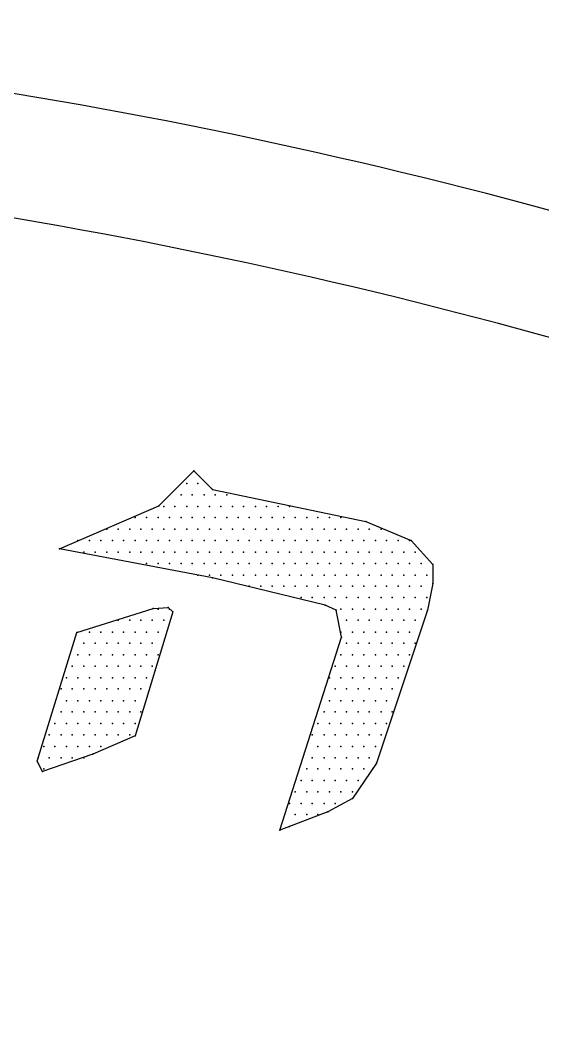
# Model space of a CAD drawing. Extents: x 204392 to 206166, y 706239 to 707835.
# Drawn here: x 204764.34 to 204774.21, y 707756.91 to 707776.21 of the extents above; entities that cross this region are included whole.
import ezdxf

# ---------------------------------------------------------------- set-up
doc = ezdxf.new("R2010")
doc.units = 0
doc.header["$LTSCALE"] = 7
doc.header["$MEASUREMENT"] = 0
doc.layers.add('FNCP001', color=2, linetype='Continuous')
doc.layers.add('KOTERET', color=1, linetype='Continuous')

# ---------------------------------------------------------------- blocks, each defined once
blk = doc.blocks.new('elips')
at = {"layer": 'KOTERET', "color": 1, "linetype": 'Continuous'}
for points in [[(183499.1831, 676929.4187, 0.06433), (183486.4417, 676932.9339, 0.055067), (183475.12, 676933.2717, 0.081051), (183461.7451, 676930.5218, 0.05642), (183453.2737, 676926.1409, 0.170965), (183446.7604, 676918.5457, 0.076819), (183445.7682, 676914.0539, 0.118306), (183447.3569, 676907.2082, 0.129737), (183452.4345, 676901.4391, 0.070189), (183462.3732, 676896.2032, 0.047922), (183469.826, 676894.3083, 0.049022), (183480.4932, 676893.543, 0.072792), (183496.0954, 676896.2454, 0.1248), (183506.3456, 676901.8508, 0.103709), (183511.9774, 676909.8156, 0.036886), (183512.3891, 676911.5627, 0.106536), (183512.1041, 676916.6878, 0.106243), (183507.037, 676924.4255, 0.106919), (183499.1831, 676929.4187)], [(183470.016, 676895.4537, 0.049045), (183480.4615, 676894.7042, 0.072972), (183495.7682, 676897.3644, 0.125195), (183505.5539, 676902.7006, 0.103069), (183510.8901, 676910.222, 0.035565), (183511.2437, 676911.7474, 0.105225), (183511.0009, 676916.3288, 0.105504), (183506.2242, 676923.6021, 0.107235), (183498.7609, 676928.3419, 0.064474), (183486.278, 676931.7833, 0.055181), (183475.1886, 676932.1158, 0.081162), (183462.1621, 676929.4398, 0.05669), (183453.886, 676925.1539, 0.171614), (183447.8425, 676918.1287, 0.076301), (183446.9293, 676914.0117, 0.117637), (183448.3967, 676907.7307, 0.130118), (183453.0995, 676902.3945, 0.070334), (183462.7691, 676897.2958, 0.047983), (183470.016, 676895.4537)]]:
    blk.add_lwpolyline(points, format="xyb", dxfattribs=at)
at = {"layer": 'KOTERET', "color": 2, "linetype": 'Continuous'}
for points in [[(183489.028, 676928.8486), (183489.3605, 676929.1812)], [(183489.3605, 676929.1812), (183489.5347, 676929.0017)], [(183489.2919, 676929.0598), (183489.2919, 676929.0598)], [(183489.3974, 676929.0598), (183489.3974, 676929.0598)], [(183489.5347, 676929.0017), (183490.9862, 676928.7008)], [(183489.2391, 676928.9542), (183489.2391, 676928.9542)], [(183489.3446, 676928.9542), (183489.3446, 676928.9542)], [(183489.4555, 676928.9542), (183489.4555, 676928.9542)], [(183489.5611, 676928.9542), (183489.5611, 676928.9542)], [(183489.6719, 676928.9542), (183489.6719, 676928.9542)], [(183488.0884, 676928.4422), (183489.028, 676928.8486)], [(183489.0755, 676928.8434), (183489.0755, 676928.8434)], [(183489.181, 676928.8434), (183489.181, 676928.8434)], [(183489.2919, 676928.8434), (183489.2919, 676928.8434)], [(183489.3974, 676928.8434), (183489.3974, 676928.8434)], [(183489.5083, 676928.8434), (183489.5083, 676928.8434)], [(183489.6138, 676928.8434), (183489.6138, 676928.8434)], [(183489.7247, 676928.8434), (183489.7247, 676928.8434)], [(183489.8302, 676928.8434), (183489.8302, 676928.8434)], [(183489.9411, 676928.8434), (183489.9411, 676928.8434)], [(183490.0466, 676928.8434), (183490.0466, 676928.8434)], [(183490.1575, 676928.8434), (183490.1575, 676928.8434)], [(183490.263, 676928.8434), (183490.263, 676928.8434)], [(183488.8063, 676928.7378), (183488.8063, 676928.7378)], [(183488.9118, 676928.7378), (183488.9118, 676928.7378)], [(183489.0227, 676928.7378), (183489.0227, 676928.7378)], [(183489.1282, 676928.7378), (183489.1282, 676928.7378)], [(183489.2391, 676928.7378), (183489.2391, 676928.7378)], [(183489.3446, 676928.7378), (183489.3446, 676928.7378)], [(183489.4555, 676928.7378), (183489.4555, 676928.7378)], [(183489.5611, 676928.7378), (183489.5611, 676928.7378)], [(183489.6719, 676928.7378), (183489.6719, 676928.7378)], [(183489.7775, 676928.7378), (183489.7775, 676928.7378)], [(183489.883, 676928.7378), (183489.883, 676928.7378)], [(183489.9939, 676928.7378), (183489.9939, 676928.7378)], [(183490.0994, 676928.7378), (183490.0994, 676928.7378)], [(183490.2103, 676928.7378), (183490.2103, 676928.7378)], [(183490.3158, 676928.7378), (183490.3158, 676928.7378)], [(183490.4267, 676928.7378), (183490.4267, 676928.7378)], [(183490.5322, 676928.7378), (183490.5322, 676928.7378)], [(183490.6431, 676928.7378), (183490.6431, 676928.7378)], [(183490.7486, 676928.7378), (183490.7486, 676928.7378)], [(183490.9862, 676928.7008), (183491.4137, 676928.5214)], [(183488.5371, 676928.627), (183488.5371, 676928.627)], [(183488.6427, 676928.627), (183488.6427, 676928.627)], [(183488.7535, 676928.627), (183488.7535, 676928.627)], [(183488.8591, 676928.627), (183488.8591, 676928.627)], [(183488.9646, 676928.627), (183488.9646, 676928.627)], [(183489.0755, 676928.627), (183489.0755, 676928.627)], [(183489.181, 676928.627), (183489.181, 676928.627)], [(183489.2919, 676928.627), (183489.2919, 676928.627)], [(183489.3974, 676928.627), (183489.3974, 676928.627)], [(183489.5083, 676928.627), (183489.5083, 676928.627)], [(183489.6138, 676928.627), (183489.6138, 676928.627)], [(183489.7247, 676928.627), (183489.7247, 676928.627)], [(183489.8302, 676928.627), (183489.8302, 676928.627)], [(183489.9411, 676928.627), (183489.9411, 676928.627)], [(183490.0466, 676928.627), (183490.0466, 676928.627)], [(183490.1575, 676928.627), (183490.1575, 676928.627)], [(183490.263, 676928.627), (183490.263, 676928.627)], [(183490.3739, 676928.627), (183490.3739, 676928.627)], [(183490.4795, 676928.627), (183490.4795, 676928.627)], [(183490.5903, 676928.627), (183490.5903, 676928.627)], [(183490.6959, 676928.627), (183490.6959, 676928.627)], [(183490.8014, 676928.627), (183490.8014, 676928.627)], [(183490.9123, 676928.627), (183490.9123, 676928.627)], [(183491.0178, 676928.627), (183491.0178, 676928.627)], [(183491.1287, 676928.627), (183491.1287, 676928.627)], [(183488.2626, 676928.5214), (183488.2626, 676928.5214)], [(183488.3735, 676928.5214), (183488.3735, 676928.5214)], [(183488.479, 676928.5214), (183488.479, 676928.5214)], [(183488.5899, 676928.5214), (183488.5899, 676928.5214)], [(183488.6954, 676928.5214), (183488.6954, 676928.5214)], [(183488.8063, 676928.5214), (183488.8063, 676928.5214)], [(183488.9118, 676928.5214), (183488.9118, 676928.5214)], [(183489.0227, 676928.5214), (183489.0227, 676928.5214)], [(183489.1282, 676928.5214), (183489.1282, 676928.5214)], [(183489.2391, 676928.5214), (183489.2391, 676928.5214)], [(183489.3446, 676928.5214), (183489.3446, 676928.5214)], [(183489.4555, 676928.5214), (183489.4555, 676928.5214)], [(183489.5611, 676928.5214), (183489.5611, 676928.5214)], [(183489.6719, 676928.5214), (183489.6719, 676928.5214)], [(183489.7775, 676928.5214), (183489.7775, 676928.5214)], [(183489.883, 676928.5214), (183489.883, 676928.5214)], [(183489.9939, 676928.5214), (183489.9939, 676928.5214)], [(183490.0994, 676928.5214), (183490.0994, 676928.5214)], [(183490.2103, 676928.5214), (183490.2103, 676928.5214)], [(183490.3158, 676928.5214), (183490.3158, 676928.5214)], [(183490.4267, 676928.5214), (183490.4267, 676928.5214)], [(183490.5322, 676928.5214), (183490.5322, 676928.5214)], [(183490.6431, 676928.5214), (183490.6431, 676928.5214)], [(183490.7486, 676928.5214), (183490.7486, 676928.5214)], [(183490.8595, 676928.5214), (183490.8595, 676928.5214)], [(183490.965, 676928.5214), (183490.965, 676928.5214)], [(183491.0759, 676928.5214), (183491.0759, 676928.5214)], [(183491.1814, 676928.5214), (183491.1814, 676928.5214)], [(183491.2923, 676928.5214), (183491.2923, 676928.5214)], [(183491.3979, 676928.5214), (183491.3979, 676928.5214)], [(183491.4137, 676928.5214), (183491.6195, 676928.2944)], [(183489.5347, 676928.1678), (183488.0884, 676928.4422)], [(183488.3207, 676928.4105), (183488.3207, 676928.4105)], [(183488.4262, 676928.4105), (183488.4262, 676928.4105)], [(183488.5371, 676928.4105), (183488.5371, 676928.4105)], [(183488.6427, 676928.4105), (183488.6427, 676928.4105)], [(183488.7535, 676928.4105), (183488.7535, 676928.4105)], [(183488.8591, 676928.4105), (183488.8591, 676928.4105)], [(183488.9646, 676928.4105), (183488.9646, 676928.4105)], [(183489.0755, 676928.4105), (183489.0755, 676928.4105)], [(183489.181, 676928.4105), (183489.181, 676928.4105)], [(183489.2919, 676928.4105), (183489.2919, 676928.4105)], [(183489.3974, 676928.4105), (183489.3974, 676928.4105)], [(183489.5083, 676928.4105), (183489.5083, 676928.4105)], [(183489.6138, 676928.4105), (183489.6138, 676928.4105)], [(183489.7247, 676928.4105), (183489.7247, 676928.4105)], [(183489.8302, 676928.4105), (183489.8302, 676928.4105)], [(183489.9411, 676928.4105), (183489.9411, 676928.4105)], [(183490.0466, 676928.4105), (183490.0466, 676928.4105)], [(183490.1575, 676928.4105), (183490.1575, 676928.4105)], [(183490.263, 676928.4105), (183490.263, 676928.4105)], [(183490.3739, 676928.4105), (183490.3739, 676928.4105)], [(183490.4795, 676928.4105), (183490.4795, 676928.4105)], [(183490.5903, 676928.4105), (183490.5903, 676928.4105)], [(183490.6959, 676928.4105), (183490.6959, 676928.4105)], [(183490.8014, 676928.4105), (183490.8014, 676928.4105)], [(183490.9123, 676928.4105), (183490.9123, 676928.4105)], [(183491.0178, 676928.4105), (183491.0178, 676928.4105)], [(183491.1287, 676928.4105), (183491.1287, 676928.4105)], [(183491.2342, 676928.4105), (183491.2342, 676928.4105)], [(183491.3451, 676928.4105), (183491.3451, 676928.4105)], [(183491.4506, 676928.4105), (183491.4506, 676928.4105)], [(183488.9118, 676928.305), (183488.9118, 676928.305)], [(183489.0227, 676928.305), (183489.0227, 676928.305)], [(183489.1282, 676928.305), (183489.1282, 676928.305)], [(183489.2391, 676928.305), (183489.2391, 676928.305)], [(183489.3446, 676928.305), (183489.3446, 676928.305)], [(183489.4555, 676928.305), (183489.4555, 676928.305)], [(183489.5611, 676928.305), (183489.5611, 676928.305)], [(183489.6719, 676928.305), (183489.6719, 676928.305)], [(183489.7775, 676928.305), (183489.7775, 676928.305)], [(183489.883, 676928.305), (183489.883, 676928.305)], [(183489.9939, 676928.305), (183489.9939, 676928.305)], [(183490.0994, 676928.305), (183490.0994, 676928.305)], [(183490.2103, 676928.305), (183490.2103, 676928.305)], [(183490.3158, 676928.305), (183490.3158, 676928.305)], [(183490.4267, 676928.305), (183490.4267, 676928.305)], [(183490.5322, 676928.305), (183490.5322, 676928.305)], [(183490.6431, 676928.305), (183490.6431, 676928.305)], [(183490.7486, 676928.305), (183490.7486, 676928.305)], [(183490.8595, 676928.305), (183490.8595, 676928.305)], [(183490.965, 676928.305), (183490.965, 676928.305)], [(183491.0759, 676928.305), (183491.0759, 676928.305)], [(183491.1814, 676928.305), (183491.1814, 676928.305)], [(183491.2923, 676928.305), (183491.2923, 676928.305)], [(183491.3979, 676928.305), (183491.3979, 676928.305)], [(183491.5087, 676928.305), (183491.5087, 676928.305)], [(183491.6195, 676928.2944), (183491.6195, 676928.115)], [(183489.3974, 676928.1941), (183489.3974, 676928.1941)], [(183489.5083, 676928.1941), (183489.5083, 676928.1941)], [(183490.6009, 676927.9091), (183489.5347, 676928.1678)], [(183489.6138, 676928.1941), (183489.6138, 676928.1941)], [(183489.7247, 676928.1941), (183489.7247, 676928.1941)], [(183489.8302, 676928.1941), (183489.8302, 676928.1941)], [(183489.9411, 676928.1941), (183489.9411, 676928.1941)], [(183490.0466, 676928.1941), (183490.0466, 676928.1941)], [(183490.1575, 676928.1941), (183490.1575, 676928.1941)], [(183490.263, 676928.1941), (183490.263, 676928.1941)], [(183490.3739, 676928.1941), (183490.3739, 676928.1941)], [(183490.4795, 676928.1941), (183490.4795, 676928.1941)], [(183490.5903, 676928.1941), (183490.5903, 676928.1941)], [(183490.6959, 676928.1941), (183490.6959, 676928.1941)], [(183490.8014, 676928.1941), (183490.8014, 676928.1941)], [(183490.9123, 676928.1941), (183490.9123, 676928.1941)], [(183491.0178, 676928.1941), (183491.0178, 676928.1941)], [(183491.1287, 676928.1941), (183491.1287, 676928.1941)], [(183491.2342, 676928.1941), (183491.2342, 676928.1941)], [(183491.3451, 676928.1941), (183491.3451, 676928.1941)], [(183491.4506, 676928.1941), (183491.4506, 676928.1941)], [(183491.5615, 676928.1941), (183491.5615, 676928.1941)], [(183491.6195, 676928.115), (183491.5668, 676927.8616)], [(183489.883, 676928.0886), (183489.883, 676928.0886)], [(183489.9939, 676928.0886), (183489.9939, 676928.0886)], [(183490.0994, 676928.0886), (183490.0994, 676928.0886)], [(183490.2103, 676928.0886), (183490.2103, 676928.0886)], [(183490.3158, 676928.0886), (183490.3158, 676928.0886)], [(183490.4267, 676928.0886), (183490.4267, 676928.0886)], [(183490.5322, 676928.0886), (183490.5322, 676928.0886)], [(183490.6431, 676928.0886), (183490.6431, 676928.0886)], [(183490.7486, 676928.0886), (183490.7486, 676928.0886)], [(183490.8595, 676928.0886), (183490.8595, 676928.0886)], [(183490.965, 676928.0886), (183490.965, 676928.0886)], [(183491.0759, 676928.0886), (183491.0759, 676928.0886)], [(183491.1814, 676928.0886), (183491.1814, 676928.0886)], [(183491.2923, 676928.0886), (183491.2923, 676928.0886)], [(183491.3979, 676928.0886), (183491.3979, 676928.0886)], [(183491.5087, 676928.0886), (183491.5087, 676928.0886)], [(183490.3739, 676927.983), (183490.3739, 676927.983)], [(183490.4795, 676927.983), (183490.4795, 676927.983)], [(183490.5903, 676927.983), (183490.5903, 676927.983)], [(183490.6959, 676927.983), (183490.6959, 676927.983)], [(183490.8014, 676927.983), (183490.8014, 676927.983)], [(183490.9123, 676927.983), (183490.9123, 676927.983)], [(183491.0178, 676927.983), (183491.0178, 676927.983)], [(183491.1287, 676927.983), (183491.1287, 676927.983)], [(183491.2342, 676927.983), (183491.2342, 676927.983)], [(183491.3451, 676927.983), (183491.3451, 676927.983)], [(183491.4506, 676927.983), (183491.4506, 676927.983)], [(183491.5615, 676927.983), (183491.5615, 676927.983)], [(183488.2521, 676927.6505), (183488.9752, 676927.8775)], [(183489.1599, 676927.8458), (183488.8063, 676926.674)], [(183488.9752, 676927.8775), (183489.1177, 676927.888)], [(183489.0227, 676927.8722), (183489.0227, 676927.8722)], [(183489.1177, 676927.888), (183489.1599, 676927.8458)], [(183489.1282, 676927.8722), (183489.1282, 676927.8722)], [(183490.7064, 676927.8616), (183490.6009, 676927.9091)], [(183490.7539, 676927.6083), (183490.7064, 676927.8616)], [(183490.7486, 676927.8722), (183490.7486, 676927.8722)], [(183490.8595, 676927.8722), (183490.8595, 676927.8722)], [(183490.965, 676927.8722), (183490.965, 676927.8722)], [(183491.0759, 676927.8722), (183491.0759, 676927.8722)], [(183491.5668, 676927.8616), (183491.0864, 676926.4154)], [(183491.1814, 676927.8722), (183491.1814, 676927.8722)], [(183491.2923, 676927.8722), (183491.2923, 676927.8722)], [(183491.3979, 676927.8722), (183491.3979, 676927.8722)], [(183491.5087, 676927.8722), (183491.5087, 676927.8722)], [(183488.6427, 676927.7666), (183488.6427, 676927.7666)], [(183488.7535, 676927.7666), (183488.7535, 676927.7666)], [(183488.8591, 676927.7666), (183488.8591, 676927.7666)], [(183488.9646, 676927.7666), (183488.9646, 676927.7666)], [(183489.0755, 676927.7666), (183489.0755, 676927.7666)], [(183490.8014, 676927.7666), (183490.8014, 676927.7666)], [(183490.9123, 676927.7666), (183490.9123, 676927.7666)], [(183491.0178, 676927.7666), (183491.0178, 676927.7666)], [(183491.1287, 676927.7666), (183491.1287, 676927.7666)], [(183491.2342, 676927.7666), (183491.2342, 676927.7666)], [(183491.3451, 676927.7666), (183491.3451, 676927.7666)], [(183491.4506, 676927.7666), (183491.4506, 676927.7666)], [(183487.8773, 676926.4365), (183488.2521, 676927.6505)], [(183488.3735, 676927.6558), (183488.3735, 676927.6558)], [(183488.479, 676927.6558), (183488.479, 676927.6558)], [(183488.5899, 676927.6558), (183488.5899, 676927.6558)], [(183488.6954, 676927.6558), (183488.6954, 676927.6558)], [(183488.8063, 676927.6558), (183488.8063, 676927.6558)], [(183488.9118, 676927.6558), (183488.9118, 676927.6558)], [(183489.0227, 676927.6558), (183489.0227, 676927.6558)], [(183490.7486, 676927.6558), (183490.7486, 676927.6558)], [(183490.8595, 676927.6558), (183490.8595, 676927.6558)], [(183490.965, 676927.6558), (183490.965, 676927.6558)], [(183491.0759, 676927.6558), (183491.0759, 676927.6558)], [(183491.1814, 676927.6558), (183491.1814, 676927.6558)], [(183491.2923, 676927.6558), (183491.2923, 676927.6558)], [(183491.3979, 676927.6558), (183491.3979, 676927.6558)], [(183488.3207, 676927.5502), (183488.3207, 676927.5502)], [(183488.4262, 676927.5502), (183488.4262, 676927.5502)], [(183488.5371, 676927.5502), (183488.5371, 676927.5502)], [(183488.6427, 676927.5502), (183488.6427, 676927.5502)], [(183488.7535, 676927.5502), (183488.7535, 676927.5502)], [(183488.8591, 676927.5502), (183488.8591, 676927.5502)], [(183488.9646, 676927.5502), (183488.9646, 676927.5502)], [(183490.1733, 676925.782), (183490.7539, 676927.6083)], [(183490.8014, 676927.5502), (183490.8014, 676927.5502)], [(183490.9123, 676927.5502), (183490.9123, 676927.5502)], [(183491.0178, 676927.5502), (183491.0178, 676927.5502)], [(183491.1287, 676927.5502), (183491.1287, 676927.5502)], [(183491.2342, 676927.5502), (183491.2342, 676927.5502)], [(183491.3451, 676927.5502), (183491.3451, 676927.5502)], [(183491.4506, 676927.5502), (183491.4506, 676927.5502)], [(183488.2626, 676927.4394), (183488.2626, 676927.4394)], [(183488.3735, 676927.4394), (183488.3735, 676927.4394)], [(183488.479, 676927.4394), (183488.479, 676927.4394)], [(183488.5899, 676927.4394), (183488.5899, 676927.4394)], [(183488.6954, 676927.4394), (183488.6954, 676927.4394)], [(183488.8063, 676927.4394), (183488.8063, 676927.4394)], [(183488.9118, 676927.4394), (183488.9118, 676927.4394)], [(183489.0227, 676927.4394), (183489.0227, 676927.4394)], [(183490.7486, 676927.4394), (183490.7486, 676927.4394)], [(183490.8595, 676927.4394), (183490.8595, 676927.4394)], [(183490.965, 676927.4394), (183490.965, 676927.4394)], [(183491.0759, 676927.4394), (183491.0759, 676927.4394)], [(183491.1814, 676927.4394), (183491.1814, 676927.4394)], [(183491.2923, 676927.4394), (183491.2923, 676927.4394)], [(183491.3979, 676927.4394), (183491.3979, 676927.4394)], [(183488.2098, 676927.3338), (183488.2098, 676927.3338)], [(183488.3207, 676927.3338), (183488.3207, 676927.3338)], [(183488.4262, 676927.3338), (183488.4262, 676927.3338)], [(183488.5371, 676927.3338), (183488.5371, 676927.3338)], [(183488.6427, 676927.3338), (183488.6427, 676927.3338)], [(183488.7535, 676927.3338), (183488.7535, 676927.3338)], [(183488.8591, 676927.3338), (183488.8591, 676927.3338)], [(183488.9646, 676927.3338), (183488.9646, 676927.3338)], [(183490.6959, 676927.3338), (183490.6959, 676927.3338)], [(183490.8014, 676927.3338), (183490.8014, 676927.3338)], [(183490.9123, 676927.3338), (183490.9123, 676927.3338)], [(183491.0178, 676927.3338), (183491.0178, 676927.3338)], [(183491.1287, 676927.3338), (183491.1287, 676927.3338)], [(183491.2342, 676927.3338), (183491.2342, 676927.3338)], [(183491.3451, 676927.3338), (183491.3451, 676927.3338)], [(183488.1571, 676927.223), (183488.1571, 676927.223)], [(183488.2626, 676927.223), (183488.2626, 676927.223)], [(183488.3735, 676927.223), (183488.3735, 676927.223)], [(183488.479, 676927.223), (183488.479, 676927.223)], [(183488.5899, 676927.223), (183488.5899, 676927.223)], [(183488.6954, 676927.223), (183488.6954, 676927.223)], [(183488.8063, 676927.223), (183488.8063, 676927.223)], [(183488.9118, 676927.223), (183488.9118, 676927.223)], [(183490.6431, 676927.223), (183490.6431, 676927.223)], [(183490.7486, 676927.223), (183490.7486, 676927.223)], [(183490.8595, 676927.223), (183490.8595, 676927.223)], [(183490.965, 676927.223), (183490.965, 676927.223)], [(183491.0759, 676927.223), (183491.0759, 676927.223)], [(183491.1814, 676927.223), (183491.1814, 676927.223)], [(183491.2923, 676927.223), (183491.2923, 676927.223)], [(183488.1043, 676927.1174), (183488.1043, 676927.1174)], [(183488.2098, 676927.1174), (183488.2098, 676927.1174)], [(183488.3207, 676927.1174), (183488.3207, 676927.1174)], [(183488.4262, 676927.1174), (183488.4262, 676927.1174)], [(183488.5371, 676927.1174), (183488.5371, 676927.1174)], [(183488.6427, 676927.1174), (183488.6427, 676927.1174)], [(183488.7535, 676927.1174), (183488.7535, 676927.1174)], [(183488.8591, 676927.1174), (183488.8591, 676927.1174)], [(183490.6959, 676927.1174), (183490.6959, 676927.1174)], [(183490.8014, 676927.1174), (183490.8014, 676927.1174)], [(183490.9123, 676927.1174), (183490.9123, 676927.1174)], [(183491.0178, 676927.1174), (183491.0178, 676927.1174)], [(183491.1287, 676927.1174), (183491.1287, 676927.1174)], [(183491.2342, 676927.1174), (183491.2342, 676927.1174)], [(183488.1571, 676927.0066), (183488.1571, 676927.0066)], [(183488.2626, 676927.0066), (183488.2626, 676927.0066)], [(183488.3735, 676927.0066), (183488.3735, 676927.0066)], [(183488.479, 676927.0066), (183488.479, 676927.0066)], [(183488.5899, 676927.0066), (183488.5899, 676927.0066)], [(183488.6954, 676927.0066), (183488.6954, 676927.0066)], [(183488.8063, 676927.0066), (183488.8063, 676927.0066)], [(183490.6431, 676927.0066), (183490.6431, 676927.0066)], [(183490.7486, 676927.0066), (183490.7486, 676927.0066)], [(183490.8595, 676927.0066), (183490.8595, 676927.0066)], [(183490.965, 676927.0066), (183490.965, 676927.0066)], [(183491.0759, 676927.0066), (183491.0759, 676927.0066)], [(183491.1814, 676927.0066), (183491.1814, 676927.0066)], [(183488.1043, 676926.901), (183488.1043, 676926.901)], [(183488.2098, 676926.901), (183488.2098, 676926.901)], [(183488.3207, 676926.901), (183488.3207, 676926.901)], [(183488.4262, 676926.901), (183488.4262, 676926.901)], [(183488.5371, 676926.901), (183488.5371, 676926.901)], [(183488.6427, 676926.901), (183488.6427, 676926.901)], [(183488.7535, 676926.901), (183488.7535, 676926.901)], [(183488.8591, 676926.901), (183488.8591, 676926.901)], [(183490.5903, 676926.901), (183490.5903, 676926.901)], [(183490.6959, 676926.901), (183490.6959, 676926.901)], [(183490.8014, 676926.901), (183490.8014, 676926.901)], [(183490.9123, 676926.901), (183490.9123, 676926.901)], [(183491.0178, 676926.901), (183491.0178, 676926.901)], [(183491.1287, 676926.901), (183491.1287, 676926.901)], [(183491.2342, 676926.901), (183491.2342, 676926.901)], [(183488.0462, 676926.7902), (183488.0462, 676926.7902)], [(183488.1571, 676926.7902), (183488.1571, 676926.7902)], [(183488.2626, 676926.7902), (183488.2626, 676926.7902)], [(183488.3735, 676926.7902), (183488.3735, 676926.7902)], [(183488.479, 676926.7902), (183488.479, 676926.7902)], [(183488.5899, 676926.7902), (183488.5899, 676926.7902)], [(183488.6954, 676926.7902), (183488.6954, 676926.7902)], [(183488.8063, 676926.7902), (183488.8063, 676926.7902)], [(183490.5322, 676926.7902), (183490.5322, 676926.7902)], [(183490.6431, 676926.7902), (183490.6431, 676926.7902)], [(183490.7486, 676926.7902), (183490.7486, 676926.7902)], [(183490.8595, 676926.7902), (183490.8595, 676926.7902)], [(183490.965, 676926.7902), (183490.965, 676926.7902)], [(183491.0759, 676926.7902), (183491.0759, 676926.7902)], [(183491.1814, 676926.7902), (183491.1814, 676926.7902)], [(183487.9934, 676926.6846), (183487.9934, 676926.6846)], [(183488.1043, 676926.6846), (183488.1043, 676926.6846)], [(183488.2098, 676926.6846), (183488.2098, 676926.6846)], [(183488.3207, 676926.6846), (183488.3207, 676926.6846)], [(183488.8063, 676926.674), (183488.4051, 676926.4999)], [(183488.4262, 676926.6846), (183488.4262, 676926.6846)], [(183488.5371, 676926.6846), (183488.5371, 676926.6846)], [(183488.6427, 676926.6846), (183488.6427, 676926.6846)], [(183488.7535, 676926.6846), (183488.7535, 676926.6846)], [(183490.4795, 676926.6846), (183490.4795, 676926.6846)], [(183490.5903, 676926.6846), (183490.5903, 676926.6846)], [(183490.6959, 676926.6846), (183490.6959, 676926.6846)], [(183490.8014, 676926.6846), (183490.8014, 676926.6846)], [(183490.9123, 676926.6846), (183490.9123, 676926.6846)], [(183491.0178, 676926.6846), (183491.0178, 676926.6846)], [(183491.1287, 676926.6846), (183491.1287, 676926.6846)], [(183487.9407, 676926.5737), (183487.9407, 676926.5737)], [(183488.0462, 676926.5737), (183488.0462, 676926.5737)], [(183488.1571, 676926.5737), (183488.1571, 676926.5737)], [(183488.2626, 676926.5737), (183488.2626, 676926.5737)], [(183488.3735, 676926.5737), (183488.3735, 676926.5737)], [(183488.479, 676926.5737), (183488.479, 676926.5737)], [(183490.5322, 676926.5737), (183490.5322, 676926.5737)], [(183490.6431, 676926.5737), (183490.6431, 676926.5737)], [(183490.7486, 676926.5737), (183490.7486, 676926.5737)], [(183490.8595, 676926.5737), (183490.8595, 676926.5737)], [(183490.965, 676926.5737), (183490.965, 676926.5737)], [(183491.0759, 676926.5737), (183491.0759, 676926.5737)], [(183488.4051, 676926.4999), (183487.9301, 676926.3362)], [(183487.9301, 676926.3362), (183487.8773, 676926.4365)], [(183487.8879, 676926.4682), (183487.8879, 676926.4682)], [(183487.9934, 676926.4682), (183487.9934, 676926.4682)], [(183488.1043, 676926.4682), (183488.1043, 676926.4682)], [(183488.2098, 676926.4682), (183488.2098, 676926.4682)], [(183488.3207, 676926.4682), (183488.3207, 676926.4682)], [(183490.4795, 676926.4682), (183490.4795, 676926.4682)], [(183490.5903, 676926.4682), (183490.5903, 676926.4682)], [(183490.6959, 676926.4682), (183490.6959, 676926.4682)], [(183490.8014, 676926.4682), (183490.8014, 676926.4682)], [(183491.0864, 676926.4154), (183490.8595, 676926.0829)], [(183490.9123, 676926.4682), (183490.9123, 676926.4682)], [(183491.0178, 676926.4682), (183491.0178, 676926.4682)], [(183487.9407, 676926.3626), (183487.9407, 676926.3626)], [(183490.4267, 676926.3626), (183490.4267, 676926.3626)], [(183490.5322, 676926.3626), (183490.5322, 676926.3626)], [(183490.6431, 676926.3626), (183490.6431, 676926.3626)], [(183490.7486, 676926.3626), (183490.7486, 676926.3626)], [(183490.8595, 676926.3626), (183490.8595, 676926.3626)], [(183490.965, 676926.3626), (183490.965, 676926.3626)], [(183490.3739, 676926.2518), (183490.3739, 676926.2518)], [(183490.4795, 676926.2518), (183490.4795, 676926.2518)], [(183490.5903, 676926.2518), (183490.5903, 676926.2518)], [(183490.6959, 676926.2518), (183490.6959, 676926.2518)], [(183490.8014, 676926.2518), (183490.8014, 676926.2518)], [(183490.9123, 676926.2518), (183490.9123, 676926.2518)], [(183490.3158, 676926.1462), (183490.3158, 676926.1462)], [(183490.4267, 676926.1462), (183490.4267, 676926.1462)], [(183490.5322, 676926.1462), (183490.5322, 676926.1462)], [(183490.6431, 676926.1462), (183490.6431, 676926.1462)], [(183490.7486, 676926.1462), (183490.7486, 676926.1462)], [(183490.8595, 676926.1462), (183490.8595, 676926.1462)], [(183490.263, 676926.0354), (183490.263, 676926.0354)], [(183490.3739, 676926.0354), (183490.3739, 676926.0354)], [(183490.4795, 676926.0354), (183490.4795, 676926.0354)], [(183490.5903, 676926.0354), (183490.5903, 676926.0354)], [(183490.8595, 676926.0829), (183490.6272, 676925.9562)], [(183490.6959, 676926.0354), (183490.6959, 676926.0354)], [(183490.6272, 676925.9562), (183490.1733, 676925.782)], [(183490.3158, 676925.9298), (183490.3158, 676925.9298)], [(183490.4267, 676925.9298), (183490.4267, 676925.9298)], [(183490.5322, 676925.9298), (183490.5322, 676925.9298)], [(183490.263, 676925.819), (183490.263, 676925.819)]]:
    blk.add_lwpolyline(points, dxfattribs=at)
at = {"layer": 'KOTERET', "color": 1}
for p in [(183489.3605, 676929.1812), (183489.3605, 676929.1812), (183489.2919, 676929.0598), (183489.2919, 676929.0598), (183489.3974, 676929.0598), (183489.3974, 676929.0598), (183489.5347, 676929.0017), (183489.5347, 676929.0017), (183489.2391, 676928.9542), (183489.2391, 676928.9542), (183489.3446, 676928.9542), (183489.3446, 676928.9542), (183489.4555, 676928.9542), (183489.4555, 676928.9542), (183489.5611, 676928.9542), (183489.5611, 676928.9542), (183489.6719, 676928.9542), (183489.6719, 676928.9542), (183489.028, 676928.8486), (183489.028, 676928.8486), (183489.0755, 676928.8434), (183489.0755, 676928.8434), (183489.181, 676928.8434), (183489.181, 676928.8434), (183489.2919, 676928.8434), (183489.2919, 676928.8434), (183489.3974, 676928.8434), (183489.3974, 676928.8434), (183489.5083, 676928.8434), (183489.5083, 676928.8434), (183489.6138, 676928.8434), (183489.6138, 676928.8434), (183489.7247, 676928.8434), (183489.7247, 676928.8434), (183489.8302, 676928.8434), (183489.8302, 676928.8434), (183489.9411, 676928.8434), (183489.9411, 676928.8434), (183490.0466, 676928.8434), (183490.0466, 676928.8434), (183490.1575, 676928.8434), (183490.1575, 676928.8434), (183490.263, 676928.8434), (183490.263, 676928.8434), (183488.8063, 676928.7378), (183488.8063, 676928.7378), (183488.9118, 676928.7378), (183488.9118, 676928.7378), (183489.0227, 676928.7378), (183489.0227, 676928.7378), (183489.1282, 676928.7378), (183489.1282, 676928.7378), (183489.2391, 676928.7378), (183489.2391, 676928.7378), (183489.3446, 676928.7378), (183489.3446, 676928.7378), (183489.4555, 676928.7378), (183489.4555, 676928.7378), (183489.5611, 676928.7378), (183489.5611, 676928.7378), (183489.6719, 676928.7378), (183489.6719, 676928.7378), (183489.7775, 676928.7378), (183489.7775, 676928.7378), (183489.883, 676928.7378), (183489.883, 676928.7378), (183489.9939, 676928.7378), (183489.9939, 676928.7378), (183490.0994, 676928.7378), (183490.0994, 676928.7378), (183490.2103, 676928.7378), (183490.2103, 676928.7378), (183490.3158, 676928.7378), (183490.3158, 676928.7378), (183490.4267, 676928.7378), (183490.4267, 676928.7378), (183490.5322, 676928.7378), (183490.5322, 676928.7378), (183490.6431, 676928.7378), (183490.6431, 676928.7378), (183490.7486, 676928.7378), (183490.7486, 676928.7378), (183490.9862, 676928.7008), (183490.9862, 676928.7008), (183488.5371, 676928.627), (183488.5371, 676928.627), (183488.6427, 676928.627), (183488.6427, 676928.627), (183488.7535, 676928.627), (183488.7535, 676928.627), (183488.8591, 676928.627), (183488.8591, 676928.627), (183488.9646, 676928.627), (183488.9646, 676928.627), (183489.0755, 676928.627), (183489.0755, 676928.627), (183489.181, 676928.627), (183489.181, 676928.627), (183489.2919, 676928.627), (183489.2919, 676928.627), (183489.3974, 676928.627), (183489.3974, 676928.627), (183489.5083, 676928.627), (183489.5083, 676928.627), (183489.6138, 676928.627), (183489.6138, 676928.627), (183489.7247, 676928.627), (183489.7247, 676928.627), (183489.8302, 676928.627), (183489.8302, 676928.627), (183489.9411, 676928.627), (183489.9411, 676928.627), (183490.0466, 676928.627), (183490.0466, 676928.627), (183490.1575, 676928.627), (183490.1575, 676928.627), (183490.263, 676928.627), (183490.263, 676928.627), (183490.3739, 676928.627), (183490.3739, 676928.627), (183490.4795, 676928.627), (183490.4795, 676928.627), (183490.5903, 676928.627), (183490.5903, 676928.627), (183490.6959, 676928.627), (183490.6959, 676928.627), (183490.8014, 676928.627), (183490.8014, 676928.627), (183490.9123, 676928.627), (183490.9123, 676928.627), (183491.0178, 676928.627), (183491.0178, 676928.627), (183491.1287, 676928.627), (183491.1287, 676928.627), (183488.2626, 676928.5214), (183488.2626, 676928.5214), (183488.3735, 676928.5214), (183488.3735, 676928.5214), (183488.479, 676928.5214), (183488.479, 676928.5214), (183488.5899, 676928.5214), (183488.5899, 676928.5214), (183488.6954, 676928.5214), (183488.6954, 676928.5214), (183488.8063, 676928.5214), (183488.8063, 676928.5214), (183488.9118, 676928.5214), (183488.9118, 676928.5214), (183489.0227, 676928.5214), (183489.0227, 676928.5214), (183489.1282, 676928.5214), (183489.1282, 676928.5214), (183489.2391, 676928.5214), (183489.2391, 676928.5214), (183489.3446, 676928.5214), (183489.3446, 676928.5214), (183489.4555, 676928.5214), (183489.4555, 676928.5214), (183489.5611, 676928.5214), (183489.5611, 676928.5214), (183489.6719, 676928.5214), (183489.6719, 676928.5214), (183489.7775, 676928.5214), (183489.7775, 676928.5214), (183489.883, 676928.5214), (183489.883, 676928.5214), (183489.9939, 676928.5214), (183489.9939, 676928.5214), (183490.0994, 676928.5214), (183490.0994, 676928.5214), (183490.2103, 676928.5214), (183490.2103, 676928.5214), (183490.3158, 676928.5214), (183490.3158, 676928.5214), (183490.4267, 676928.5214), (183490.4267, 676928.5214), (183490.5322, 676928.5214), (183490.5322, 676928.5214), (183490.6431, 676928.5214), (183490.6431, 676928.5214), (183490.7486, 676928.5214), (183490.7486, 676928.5214), (183490.8595, 676928.5214), (183490.8595, 676928.5214), (183490.965, 676928.5214), (183490.965, 676928.5214), (183491.0759, 676928.5214), (183491.0759, 676928.5214), (183491.1814, 676928.5214), (183491.1814, 676928.5214), (183491.2923, 676928.5214), (183491.2923, 676928.5214), (183491.3979, 676928.5214), (183491.3979, 676928.5214), (183491.4137, 676928.5214), (183491.4137, 676928.5214), (183488.0884, 676928.4422), (183488.0884, 676928.4422), (183488.3207, 676928.4105), (183488.3207, 676928.4105), (183488.4262, 676928.4105), (183488.4262, 676928.4105), (183488.5371, 676928.4105), (183488.5371, 676928.4105), (183488.6427, 676928.4105), (183488.6427, 676928.4105), (183488.7535, 676928.4105), (183488.7535, 676928.4105), (183488.8591, 676928.4105), (183488.8591, 676928.4105), (183488.9646, 676928.4105), (183488.9646, 676928.4105), (183489.0755, 676928.4105), (183489.0755, 676928.4105), (183489.181, 676928.4105), (183489.181, 676928.4105), (183489.2919, 676928.4105), (183489.2919, 676928.4105), (183489.3974, 676928.4105), (183489.3974, 676928.4105), (183489.5083, 676928.4105), (183489.5083, 676928.4105), (183489.6138, 676928.4105), (183489.6138, 676928.4105), (183489.7247, 676928.4105), (183489.7247, 676928.4105), (183489.8302, 676928.4105), (183489.8302, 676928.4105), (183489.9411, 676928.4105), (183489.9411, 676928.4105), (183490.0466, 676928.4105), (183490.0466, 676928.4105), (183490.1575, 676928.4105), (183490.1575, 676928.4105), (183490.263, 676928.4105), (183490.263, 676928.4105), (183490.3739, 676928.4105), (183490.3739, 676928.4105), (183490.4795, 676928.4105), (183490.4795, 676928.4105), (183490.5903, 676928.4105), (183490.5903, 676928.4105), (183490.6959, 676928.4105), (183490.6959, 676928.4105), (183490.8014, 676928.4105), (183490.8014, 676928.4105), (183490.9123, 676928.4105), (183490.9123, 676928.4105), (183491.0178, 676928.4105), (183491.0178, 676928.4105), (183491.1287, 676928.4105), (183491.1287, 676928.4105), (183491.2342, 676928.4105), (183491.2342, 676928.4105), (183491.3451, 676928.4105), (183491.3451, 676928.4105), (183491.4506, 676928.4105), (183491.4506, 676928.4105), (183488.9118, 676928.305), (183488.9118, 676928.305), (183489.0227, 676928.305), (183489.0227, 676928.305), (183489.1282, 676928.305), (183489.1282, 676928.305), (183489.2391, 676928.305), (183489.2391, 676928.305), (183489.3446, 676928.305), (183489.3446, 676928.305), (183489.4555, 676928.305), (183489.4555, 676928.305), (183489.5611, 676928.305), (183489.5611, 676928.305), (183489.6719, 676928.305), (183489.6719, 676928.305), (183489.7775, 676928.305), (183489.7775, 676928.305), (183489.883, 676928.305), (183489.883, 676928.305), (183489.9939, 676928.305), (183489.9939, 676928.305), (183490.0994, 676928.305), (183490.0994, 676928.305), (183490.2103, 676928.305), (183490.2103, 676928.305), (183490.3158, 676928.305), (183490.3158, 676928.305), (183490.4267, 676928.305), (183490.4267, 676928.305), (183490.5322, 676928.305), (183490.5322, 676928.305), (183490.6431, 676928.305), (183490.6431, 676928.305), (183490.7486, 676928.305), (183490.7486, 676928.305), (183490.8595, 676928.305), (183490.8595, 676928.305), (183490.965, 676928.305), (183490.965, 676928.305), (183491.0759, 676928.305), (183491.0759, 676928.305), (183491.1814, 676928.305), (183491.1814, 676928.305), (183491.2923, 676928.305), (183491.2923, 676928.305), (183491.3979, 676928.305), (183491.3979, 676928.305), (183491.5087, 676928.305), (183491.5087, 676928.305), (183491.6195, 676928.2944), (183491.6195, 676928.2944), (183489.3974, 676928.1941), (183489.3974, 676928.1941), (183489.5083, 676928.1941), (183489.5083, 676928.1941), (183489.5347, 676928.1678), (183489.5347, 676928.1678), (183489.6138, 676928.1941), (183489.6138, 676928.1941), (183489.7247, 676928.1941), (183489.7247, 676928.1941), (183489.8302, 676928.1941), (183489.8302, 676928.1941), (183489.9411, 676928.1941), (183489.9411, 676928.1941), (183490.0466, 676928.1941), (183490.0466, 676928.1941), (183490.1575, 676928.1941), (183490.1575, 676928.1941), (183490.263, 676928.1941), (183490.263, 676928.1941), (183490.3739, 676928.1941), (183490.3739, 676928.1941), (183490.4795, 676928.1941), (183490.4795, 676928.1941), (183490.5903, 676928.1941), (183490.5903, 676928.1941), (183490.6959, 676928.1941), (183490.6959, 676928.1941), (183490.8014, 676928.1941), (183490.8014, 676928.1941), (183490.9123, 676928.1941), (183490.9123, 676928.1941), (183491.0178, 676928.1941), (183491.0178, 676928.1941), (183491.1287, 676928.1941), (183491.1287, 676928.1941), (183491.2342, 676928.1941), (183491.2342, 676928.1941), (183491.3451, 676928.1941), (183491.3451, 676928.1941), (183491.4506, 676928.1941), (183491.4506, 676928.1941), (183491.5615, 676928.1941), (183491.5615, 676928.1941), (183491.6195, 676928.115), (183491.6195, 676928.115), (183489.883, 676928.0886), (183489.883, 676928.0886), (183489.9939, 676928.0886), (183489.9939, 676928.0886), (183490.0994, 676928.0886), (183490.0994, 676928.0886), (183490.2103, 676928.0886), (183490.2103, 676928.0886), (183490.3158, 676928.0886), (183490.3158, 676928.0886), (183490.4267, 676928.0886), (183490.4267, 676928.0886), (183490.5322, 676928.0886), (183490.5322, 676928.0886), (183490.6431, 676928.0886), (183490.6431, 676928.0886), (183490.7486, 676928.0886), (183490.7486, 676928.0886), (183490.8595, 676928.0886), (183490.8595, 676928.0886), (183490.965, 676928.0886), (183490.965, 676928.0886), (183491.0759, 676928.0886), (183491.0759, 676928.0886), (183491.1814, 676928.0886), (183491.1814, 676928.0886), (183491.2923, 676928.0886), (183491.2923, 676928.0886), (183491.3979, 676928.0886), (183491.3979, 676928.0886), (183491.5087, 676928.0886), (183491.5087, 676928.0886), (183490.3739, 676927.983), (183490.3739, 676927.983), (183490.4795, 676927.983), (183490.4795, 676927.983), (183490.5903, 676927.983), (183490.5903, 676927.983), (183490.6959, 676927.983), (183490.6959, 676927.983), (183490.8014, 676927.983), (183490.8014, 676927.983), (183490.9123, 676927.983), (183490.9123, 676927.983), (183491.0178, 676927.983), (183491.0178, 676927.983), (183491.1287, 676927.983), (183491.1287, 676927.983), (183491.2342, 676927.983), (183491.2342, 676927.983), (183491.3451, 676927.983), (183491.3451, 676927.983), (183491.4506, 676927.983), (183491.4506, 676927.983), (183491.5615, 676927.983), (183491.5615, 676927.983), (183488.9752, 676927.8775), (183488.9752, 676927.8775), (183489.0227, 676927.8722), (183489.0227, 676927.8722), (183489.1177, 676927.888), (183489.1177, 676927.888), (183489.1282, 676927.8722), (183489.1282, 676927.8722), (183489.1599, 676927.8458), (183489.1599, 676927.8458), (183490.6009, 676927.9091), (183490.6009, 676927.9091), (183490.7064, 676927.8616), (183490.7064, 676927.8616), (183490.7486, 676927.8722), (183490.7486, 676927.8722), (183490.8595, 676927.8722), (183490.8595, 676927.8722), (183490.965, 676927.8722), (183490.965, 676927.8722), (183491.0759, 676927.8722), (183491.0759, 676927.8722), (183491.1814, 676927.8722), (183491.1814, 676927.8722), (183491.2923, 676927.8722), (183491.2923, 676927.8722), (183491.3979, 676927.8722), (183491.3979, 676927.8722), (183491.5087, 676927.8722), (183491.5087, 676927.8722), (183491.5668, 676927.8616), (183491.5668, 676927.8616), (183488.6427, 676927.7666), (183488.6427, 676927.7666), (183488.7535, 676927.7666), (183488.7535, 676927.7666), (183488.8591, 676927.7666), (183488.8591, 676927.7666), (183488.9646, 676927.7666), (183488.9646, 676927.7666), (183489.0755, 676927.7666), (183489.0755, 676927.7666), (183490.8014, 676927.7666), (183490.8014, 676927.7666), (183490.9123, 676927.7666), (183490.9123, 676927.7666), (183491.0178, 676927.7666), (183491.0178, 676927.7666), (183491.1287, 676927.7666), (183491.1287, 676927.7666), (183491.2342, 676927.7666), (183491.2342, 676927.7666), (183491.3451, 676927.7666), (183491.3451, 676927.7666), (183491.4506, 676927.7666), (183491.4506, 676927.7666), (183488.2521, 676927.6505), (183488.2521, 676927.6505), (183488.3735, 676927.6558), (183488.3735, 676927.6558), (183488.479, 676927.6558), (183488.479, 676927.6558), (183488.5899, 676927.6558), (183488.5899, 676927.6558), (183488.6954, 676927.6558), (183488.6954, 676927.6558), (183488.8063, 676927.6558), (183488.8063, 676927.6558), (183488.9118, 676927.6558), (183488.9118, 676927.6558), (183489.0227, 676927.6558), (183489.0227, 676927.6558), (183490.7486, 676927.6558), (183490.7486, 676927.6558), (183490.8595, 676927.6558), (183490.8595, 676927.6558), (183490.965, 676927.6558), (183490.965, 676927.6558), (183491.0759, 676927.6558), (183491.0759, 676927.6558), (183491.1814, 676927.6558), (183491.1814, 676927.6558), (183491.2923, 676927.6558), (183491.2923, 676927.6558), (183491.3979, 676927.6558), (183491.3979, 676927.6558), (183488.3207, 676927.5502), (183488.3207, 676927.5502), (183488.4262, 676927.5502), (183488.4262, 676927.5502), (183488.5371, 676927.5502), (183488.5371, 676927.5502), (183488.6427, 676927.5502), (183488.6427, 676927.5502), (183488.7535, 676927.5502), (183488.7535, 676927.5502), (183488.8591, 676927.5502), (183488.8591, 676927.5502), (183488.9646, 676927.5502), (183488.9646, 676927.5502), (183490.7539, 676927.6083), (183490.7539, 676927.6083), (183490.8014, 676927.5502), (183490.8014, 676927.5502), (183490.9123, 676927.5502), (183490.9123, 676927.5502), (183491.0178, 676927.5502), (183491.0178, 676927.5502), (183491.1287, 676927.5502), (183491.1287, 676927.5502), (183491.2342, 676927.5502), (183491.2342, 676927.5502), (183491.3451, 676927.5502), (183491.3451, 676927.5502), (183491.4506, 676927.5502), (183491.4506, 676927.5502), (183488.2626, 676927.4394), (183488.2626, 676927.4394), (183488.3735, 676927.4394), (183488.3735, 676927.4394), (183488.479, 676927.4394), (183488.479, 676927.4394), (183488.5899, 676927.4394), (183488.5899, 676927.4394), (183488.6954, 676927.4394), (183488.6954, 676927.4394), (183488.8063, 676927.4394), (183488.8063, 676927.4394), (183488.9118, 676927.4394), (183488.9118, 676927.4394), (183489.0227, 676927.4394), (183489.0227, 676927.4394), (183490.7486, 676927.4394), (183490.7486, 676927.4394), (183490.8595, 676927.4394), (183490.8595, 676927.4394), (183490.965, 676927.4394), (183490.965, 676927.4394), (183491.0759, 676927.4394), (183491.0759, 676927.4394), (183491.1814, 676927.4394), (183491.1814, 676927.4394), (183491.2923, 676927.4394), (183491.2923, 676927.4394), (183491.3979, 676927.4394), (183491.3979, 676927.4394), (183488.2098, 676927.3338), (183488.2098, 676927.3338), (183488.3207, 676927.3338), (183488.3207, 676927.3338), (183488.4262, 676927.3338), (183488.4262, 676927.3338), (183488.5371, 676927.3338), (183488.5371, 676927.3338), (183488.6427, 676927.3338), (183488.6427, 676927.3338), (183488.7535, 676927.3338), (183488.7535, 676927.3338), (183488.8591, 676927.3338), (183488.8591, 676927.3338), (183488.9646, 676927.3338), (183488.9646, 676927.3338), (183490.6959, 676927.3338), (183490.6959, 676927.3338), (183490.8014, 676927.3338), (183490.8014, 676927.3338), (183490.9123, 676927.3338), (183490.9123, 676927.3338), (183491.0178, 676927.3338), (183491.0178, 676927.3338), (183491.1287, 676927.3338), (183491.1287, 676927.3338), (183491.2342, 676927.3338), (183491.2342, 676927.3338), (183491.3451, 676927.3338), (183491.3451, 676927.3338), (183488.1571, 676927.223), (183488.1571, 676927.223), (183488.2626, 676927.223), (183488.2626, 676927.223), (183488.3735, 676927.223), (183488.3735, 676927.223), (183488.479, 676927.223), (183488.479, 676927.223), (183488.5899, 676927.223), (183488.5899, 676927.223), (183488.6954, 676927.223), (183488.6954, 676927.223), (183488.8063, 676927.223), (183488.8063, 676927.223), (183488.9118, 676927.223), (183488.9118, 676927.223), (183490.6431, 676927.223), (183490.6431, 676927.223), (183490.7486, 676927.223), (183490.7486, 676927.223), (183490.8595, 676927.223), (183490.8595, 676927.223), (183490.965, 676927.223), (183490.965, 676927.223), (183491.0759, 676927.223), (183491.0759, 676927.223), (183491.1814, 676927.223), (183491.1814, 676927.223), (183491.2923, 676927.223), (183491.2923, 676927.223), (183488.1043, 676927.1174), (183488.1043, 676927.1174), (183488.2098, 676927.1174), (183488.2098, 676927.1174), (183488.3207, 676927.1174), (183488.3207, 676927.1174), (183488.4262, 676927.1174), (183488.4262, 676927.1174), (183488.5371, 676927.1174), (183488.5371, 676927.1174), (183488.6427, 676927.1174), (183488.6427, 676927.1174), (183488.7535, 676927.1174), (183488.7535, 676927.1174), (183488.8591, 676927.1174), (183488.8591, 676927.1174), (183490.6959, 676927.1174), (183490.6959, 676927.1174), (183490.8014, 676927.1174), (183490.8014, 676927.1174), (183490.9123, 676927.1174), (183490.9123, 676927.1174), (183491.0178, 676927.1174), (183491.0178, 676927.1174), (183491.1287, 676927.1174), (183491.1287, 676927.1174), (183491.2342, 676927.1174), (183491.2342, 676927.1174), (183488.1571, 676927.0066), (183488.1571, 676927.0066), (183488.2626, 676927.0066), (183488.2626, 676927.0066), (183488.3735, 676927.0066), (183488.3735, 676927.0066), (183488.479, 676927.0066), (183488.479, 676927.0066), (183488.5899, 676927.0066), (183488.5899, 676927.0066), (183488.6954, 676927.0066), (183488.6954, 676927.0066), (183488.8063, 676927.0066), (183488.8063, 676927.0066), (183490.6431, 676927.0066), (183490.6431, 676927.0066), (183490.7486, 676927.0066), (183490.7486, 676927.0066), (183490.8595, 676927.0066), (183490.8595, 676927.0066), (183490.965, 676927.0066), (183490.965, 676927.0066), (183491.0759, 676927.0066), (183491.0759, 676927.0066), (183491.1814, 676927.0066), (183491.1814, 676927.0066), (183488.1043, 676926.901), (183488.1043, 676926.901), (183488.2098, 676926.901), (183488.2098, 676926.901), (183488.3207, 676926.901), (183488.3207, 676926.901), (183488.4262, 676926.901), (183488.4262, 676926.901), (183488.5371, 676926.901), (183488.5371, 676926.901), (183488.6427, 676926.901), (183488.6427, 676926.901), (183488.7535, 676926.901), (183488.7535, 676926.901), (183488.8591, 676926.901), (183488.8591, 676926.901), (183490.5903, 676926.901), (183490.5903, 676926.901), (183490.6959, 676926.901), (183490.6959, 676926.901), (183490.8014, 676926.901), (183490.8014, 676926.901), (183490.9123, 676926.901), (183490.9123, 676926.901), (183491.0178, 676926.901), (183491.0178, 676926.901), (183491.1287, 676926.901), (183491.1287, 676926.901), (183491.2342, 676926.901), (183491.2342, 676926.901), (183488.0462, 676926.7902), (183488.0462, 676926.7902), (183488.1571, 676926.7902), (183488.1571, 676926.7902), (183488.2626, 676926.7902), (183488.2626, 676926.7902), (183488.3735, 676926.7902), (183488.3735, 676926.7902), (183488.479, 676926.7902), (183488.479, 676926.7902), (183488.5899, 676926.7902), (183488.5899, 676926.7902), (183488.6954, 676926.7902), (183488.6954, 676926.7902), (183488.8063, 676926.7902), (183488.8063, 676926.7902), (183490.5322, 676926.7902), (183490.5322, 676926.7902), (183490.6431, 676926.7902), (183490.6431, 676926.7902), (183490.7486, 676926.7902), (183490.7486, 676926.7902), (183490.8595, 676926.7902), (183490.8595, 676926.7902), (183490.965, 676926.7902), (183490.965, 676926.7902), (183491.0759, 676926.7902), (183491.0759, 676926.7902), (183491.1814, 676926.7902), (183491.1814, 676926.7902), (183487.9934, 676926.6846), (183487.9934, 676926.6846), (183488.1043, 676926.6846), (183488.1043, 676926.6846), (183488.2098, 676926.6846), (183488.2098, 676926.6846), (183488.3207, 676926.6846), (183488.3207, 676926.6846), (183488.4262, 676926.6846), (183488.4262, 676926.6846), (183488.5371, 676926.6846), (183488.5371, 676926.6846), (183488.6427, 676926.6846), (183488.6427, 676926.6846), (183488.7535, 676926.6846), (183488.7535, 676926.6846), (183488.8063, 676926.674), (183488.8063, 676926.674), (183490.4795, 676926.6846), (183490.4795, 676926.6846), (183490.5903, 676926.6846), (183490.5903, 676926.6846), (183490.6959, 676926.6846), (183490.6959, 676926.6846), (183490.8014, 676926.6846), (183490.8014, 676926.6846), (183490.9123, 676926.6846), (183490.9123, 676926.6846), (183491.0178, 676926.6846), (183491.0178, 676926.6846), (183491.1287, 676926.6846), (183491.1287, 676926.6846), (183487.9407, 676926.5737), (183487.9407, 676926.5737), (183488.0462, 676926.5737), (183488.0462, 676926.5737), (183488.1571, 676926.5737), (183488.1571, 676926.5737), (183488.2626, 676926.5737), (183488.2626, 676926.5737), (183488.3735, 676926.5737), (183488.3735, 676926.5737), (183488.479, 676926.5737), (183488.479, 676926.5737), (183490.5322, 676926.5737), (183490.5322, 676926.5737), (183490.6431, 676926.5737), (183490.6431, 676926.5737), (183490.7486, 676926.5737), (183490.7486, 676926.5737), (183490.8595, 676926.5737), (183490.8595, 676926.5737), (183490.965, 676926.5737), (183490.965, 676926.5737), (183491.0759, 676926.5737), (183491.0759, 676926.5737), (183488.4051, 676926.4999), (183488.4051, 676926.4999), (183487.8773, 676926.4365), (183487.8773, 676926.4365), (183487.8879, 676926.4682), (183487.8879, 676926.4682), (183487.9934, 676926.4682), (183487.9934, 676926.4682), (183488.1043, 676926.4682), (183488.1043, 676926.4682), (183488.2098, 676926.4682), (183488.2098, 676926.4682), (183488.3207, 676926.4682), (183488.3207, 676926.4682), (183490.4795, 676926.4682), (183490.4795, 676926.4682), (183490.5903, 676926.4682), (183490.5903, 676926.4682), (183490.6959, 676926.4682), (183490.6959, 676926.4682), (183490.8014, 676926.4682), (183490.8014, 676926.4682), (183490.9123, 676926.4682), (183490.9123, 676926.4682), (183491.0178, 676926.4682), (183491.0178, 676926.4682), (183491.0864, 676926.4154), (183491.0864, 676926.4154), (183487.9301, 676926.3362), (183487.9301, 676926.3362), (183487.9407, 676926.3626), (183487.9407, 676926.3626), (183490.4267, 676926.3626), (183490.4267, 676926.3626), (183490.5322, 676926.3626), (183490.5322, 676926.3626), (183490.6431, 676926.3626), (183490.6431, 676926.3626), (183490.7486, 676926.3626), (183490.7486, 676926.3626), (183490.8595, 676926.3626), (183490.8595, 676926.3626), (183490.965, 676926.3626), (183490.965, 676926.3626), (183490.3739, 676926.2518), (183490.3739, 676926.2518), (183490.4795, 676926.2518), (183490.4795, 676926.2518), (183490.5903, 676926.2518), (183490.5903, 676926.2518), (183490.6959, 676926.2518), (183490.6959, 676926.2518), (183490.8014, 676926.2518), (183490.8014, 676926.2518), (183490.9123, 676926.2518), (183490.9123, 676926.2518), (183490.3158, 676926.1462), (183490.3158, 676926.1462), (183490.4267, 676926.1462), (183490.4267, 676926.1462), (183490.5322, 676926.1462), (183490.5322, 676926.1462), (183490.6431, 676926.1462), (183490.6431, 676926.1462), (183490.7486, 676926.1462), (183490.7486, 676926.1462), (183490.8595, 676926.1462), (183490.8595, 676926.1462), (183490.263, 676926.0354), (183490.263, 676926.0354), (183490.3739, 676926.0354), (183490.3739, 676926.0354), (183490.4795, 676926.0354), (183490.4795, 676926.0354), (183490.5903, 676926.0354), (183490.5903, 676926.0354), (183490.6959, 676926.0354), (183490.6959, 676926.0354), (183490.8595, 676926.0829), (183490.8595, 676926.0829), (183490.3158, 676925.9298), (183490.3158, 676925.9298), (183490.4267, 676925.9298), (183490.4267, 676925.9298), (183490.5322, 676925.9298), (183490.5322, 676925.9298), (183490.6272, 676925.9562), (183490.6272, 676925.9562), (183490.263, 676925.819), (183490.263, 676925.819), (183490.1733, 676925.782), (183490.1733, 676925.782)]:
    blk.add_point(p, dxfattribs=at)

msp = doc.modelspace()

# ---------------------------------------------------------------- block references
at = {"layer": 'FNCP001', "xscale": 2, "yscale": 2, "zscale": 2}
msp.add_blockref('elips', (-162211.1, -646090.662), dxfattribs=at)

doc.saveas('drawing.dxf')
